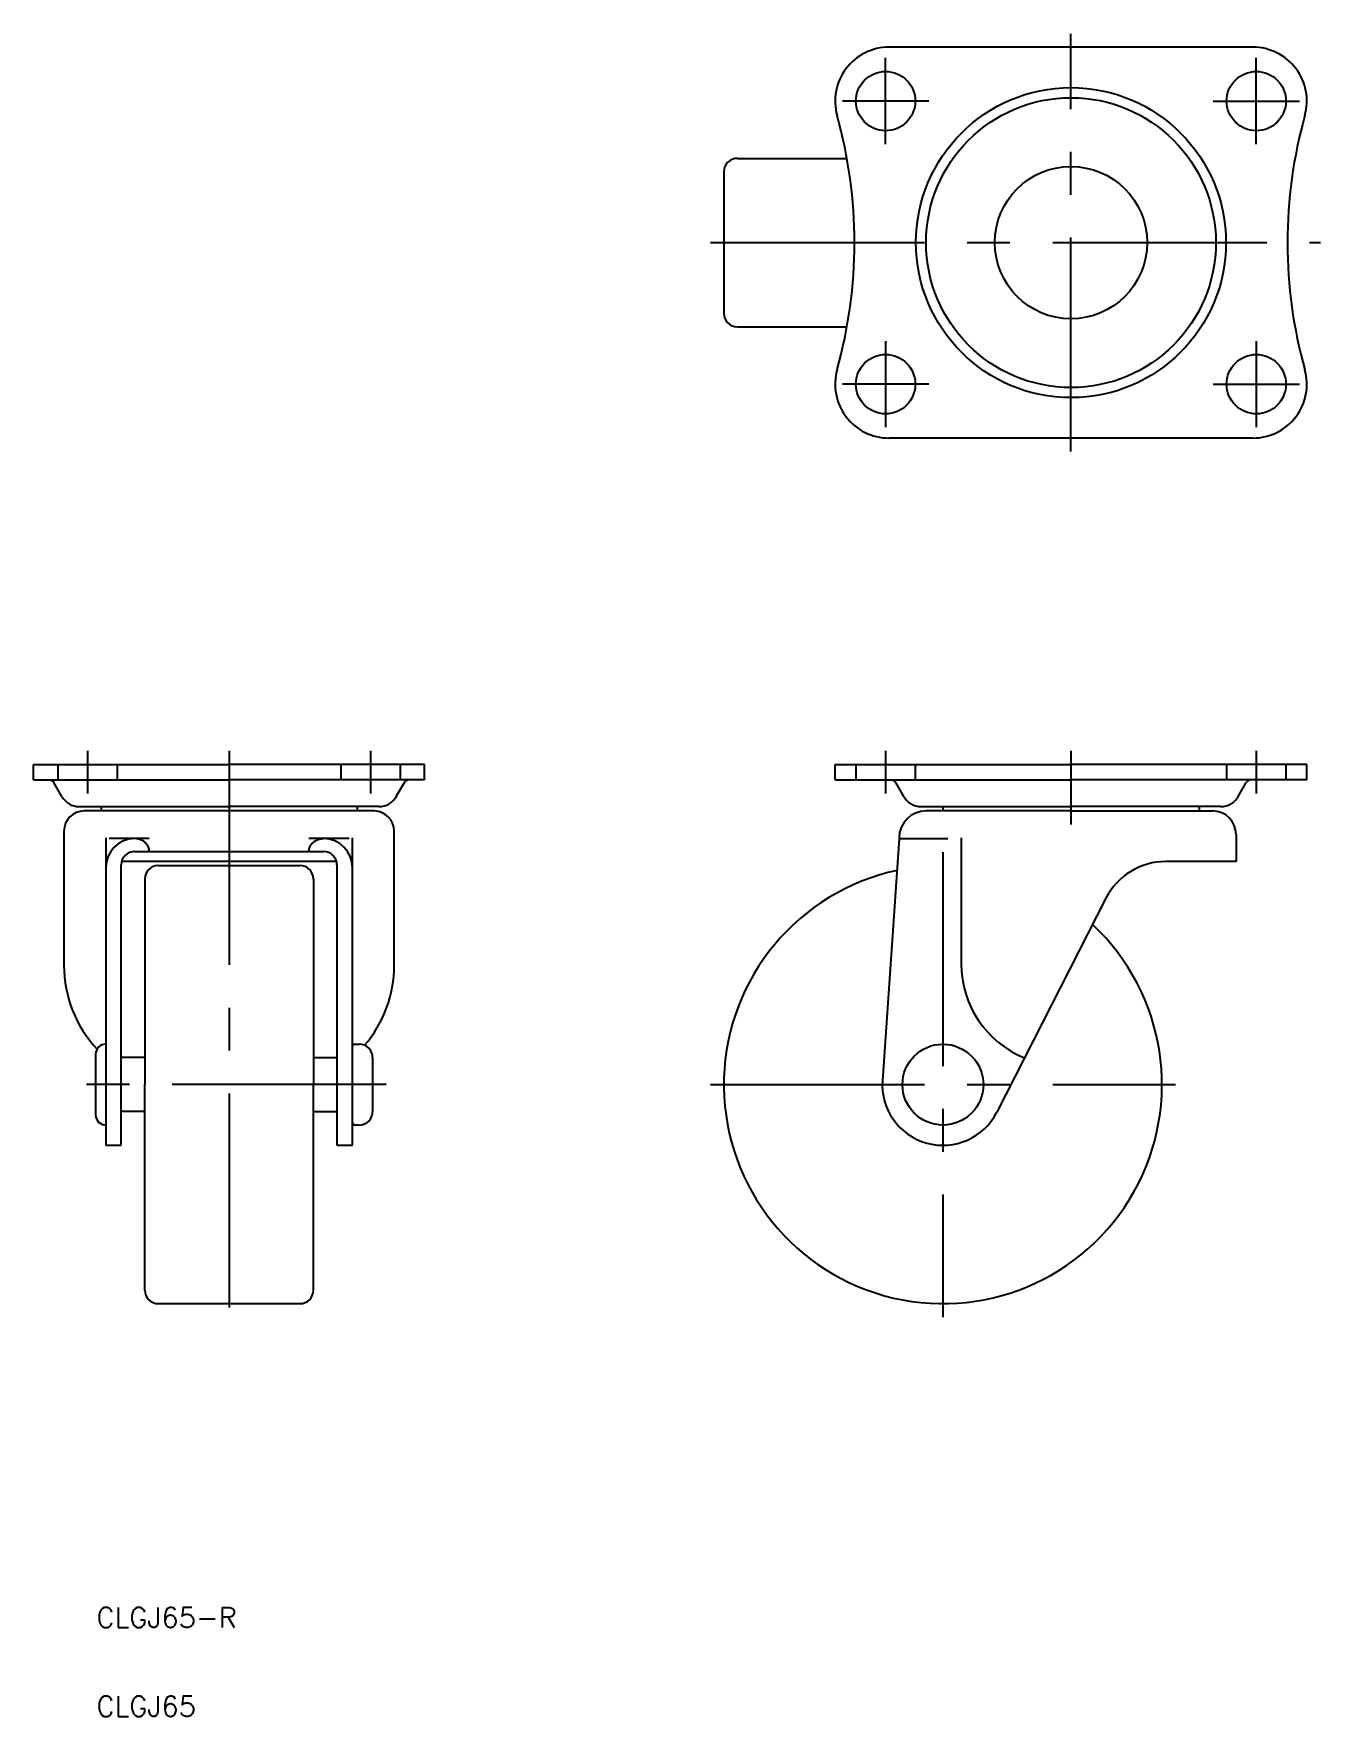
# Model space of a CAD drawing. Extents: x -135 to 56, y -94 to 156.
import ezdxf

# ---------------------------------------------------------------- set-up
doc = ezdxf.new("R2010")
doc.units = 0
doc.linetypes.add('CENTER', pattern=[50.8, 31.75, -6.35, 6.35, -6.35])
doc.linetypes.add('DASHED', pattern=[19.05, 12.7, -6.35])
doc.layers.get('0').update_dxf_attribs({"linetype": 'CONTINUOUS'})
doc.layers.add('CENTER', color=1, linetype='CENTER')
doc.styles.get("Standard").update_dxf_attribs({"font": 'txt.shx', "height": 3, "bigfont": 'bigfont.shx'})

msp = doc.modelspace()

# ---------------------------------------------------------------- linework, layer by layer
at = {"color": 7, "linetype": 'CONTINUOUS'}
for p, q in [((46, 153.92), (-8, 153.92)), ((-30.5, 137.42), (-14.25, 137.42)), ((-32.5, 135.42), (-32.5, 114.42)), ((-30.5, 112.42), (-14.25, 112.42)), ((46, 95.92), (-8, 95.92)), ((-134.91, 47.5), (-105.91, 47.5)), ((-134.91, 45.2), (-134.91, 47.5)), ((-76.91, 47.5), (-105.91, 47.5)), ((-76.91, 45.2), (-76.91, 47.5)), ((-16, 47.5), (19, 47.5)), ((-16, 45.2), (-16, 47.5)), ((54, 47.5), (19, 47.5)), ((54, 45.2), (54, 47.5)), ((-134.91, 45.2), (-105.91, 45.2)), ((-76.91, 45.2), (-105.91, 45.2)), ((-16, 45.2), (19, 45.2)), ((54, 45.2), (19, 45.2)), ((-130.72, 42.74), (-131.91, 44.8)), ((-81.1, 42.74), (-79.91, 44.8)), ((-5.81, 42.74), (-7, 44.8)), ((43.81, 42.74), (45, 44.8)), ((-128.13, 41.25), (-105.91, 41.25)), ((-84.41, 40.6), (-127.41, 40.6)), ((-124.91, 41.25), (-124.91, 40.6)), ((-83.69, 41.25), (-105.91, 41.25)), ((-86.91, 41.25), (-86.91, 40.6)), ((-3.22, 41.25), (19, 41.25)), ((19, 40.6), (-2.5, 40.6)), ((19, 40.6), (-2.5, 40.6)), ((0, 41.25), (0, 40.6)), ((41.22, 41.25), (19, 41.25)), ((19, 40.6), (40, 40.6)), ((38, 41.25), (38, 40.6)), ((-130.41, 37.6), (-130.41, 17.69)), ((-81.41, 17.69), (-81.41, 37.6)), ((-124.21, 36.6), (-124.21, -9)), ((-117.76, 36.5), (-123.71, 36.5)), ((-88.11, 36.5), (-94.06, 36.5)), ((-87.61, -9), (-87.61, 36.6)), ((-6.47, 36.5), (-8.98, 0.63)), ((-6.5, 36.6), (-6.5, 36.07)), ((-6.47, 36.5), (0.74, 36.5)), ((2.71, 36.6), (2.71, 17.9)), ((43.5, 37.1), (43.5, 33.1)), ((-121.91, -9), (-121.91, 32.6)), ((-89.97, 33.1), (-121.85, 33.1)), ((-119.91, 34.6), (-91.91, 34.6)), ((-116.41, 32.5), (-95.41, 32.5)), ((-89.91, 32.6), (-89.91, -9)), ((43.5, 33.1), (33.09, 33.1)), ((-118.41, 30.5), (-118.41, 0)), ((-93.41, 30.5), (-93.41, 0)), ((24.18, 27.64), (8.02, -4.09)), ((-87.21, 6), (-86.61, 6)), ((-125.71, 4.5), (-125.71, -4.5)), ((-118.41, 4), (-121.91, 4)), ((-93.41, 4), (-89.91, 4)), ((-84.61, 4), (-84.61, -4)), ((-118.41, -30.5), (-118.41, 0)), ((-93.41, -30.5), (-93.41, 0)), ((-118.41, -4), (-121.91, -4)), ((-93.41, -4), (-89.91, -4)), ((-86.61, -6), (-87.21, -6)), ((-124.21, -9), (-121.91, -9)), ((-89.91, -9), (-87.61, -9)), ((-116.41, -32.5), (-95.41, -32.5))]:
    msp.add_line(p, q, dxfattribs=at)
at = {"color": 3, "linetype": 'DASHED'}
for p, q in [((-131.31, 47.5), (-131.31, 45.2)), ((-122.51, 47.5), (-122.51, 45.2)), ((-89.31, 47.5), (-89.31, 45.2)), ((-80.51, 47.5), (-80.51, 45.2)), ((-12.9, 47.5), (-12.9, 45.2)), ((-4.1, 47.5), (-4.1, 45.2)), ((42.1, 47.5), (42.1, 45.2)), ((50.9, 47.5), (50.9, 45.2))]:
    msp.add_line(p, q, dxfattribs=at)
at = {"color": 7, "linetype": 'CONTINUOUS'}
for points in [[(-117.76, 34.6, 0), (-117.76, 34.62, 0), (-117.76, 34.65, 0), (-117.76, 34.67, 0), (-117.76, 34.69, 0), (-117.76, 34.72, 0), (-117.77, 34.74, 0), (-117.77, 34.76, 0), (-117.77, 34.79, 0), (-117.77, 34.81, 0), (-117.78, 34.83, 0), (-117.78, 34.86, 0), (-117.78, 34.88, 0), (-117.79, 34.9, 0), (-117.79, 34.93, 0), (-117.8, 34.95, 0), (-117.8, 34.97, 0), (-117.81, 34.99, 0), (-117.81, 35.02, 0), (-117.82, 35.04, 0), (-117.82, 35.06, 0), (-117.83, 35.08, 0), (-117.84, 35.11, 0), (-117.85, 35.13, 0), (-117.85, 35.15, 0), (-117.86, 35.17, 0), (-117.87, 35.2, 0), (-117.88, 35.22, 0), (-117.89, 35.24, 0), (-117.89, 35.26, 0), (-117.9, 35.28, 0), (-117.91, 35.31, 0), (-117.92, 35.33, 0), (-117.93, 35.35, 0), (-117.94, 35.37, 0), (-117.96, 35.39, 0), (-117.97, 35.41, 0), (-117.98, 35.43, 0), (-117.99, 35.45, 0), (-118, 35.48, 0), (-118.01, 35.5, 0), (-118.03, 35.52, 0), (-118.04, 35.54, 0), (-118.05, 35.56, 0), (-118.07, 35.58, 0), (-118.08, 35.6, 0), (-118.09, 35.62, 0), (-118.11, 35.64, 0), (-118.12, 35.66, 0), (-118.14, 35.68, 0), (-118.15, 35.69, 0), (-118.17, 35.71, 0), (-118.18, 35.73, 0), (-118.2, 35.75, 0), (-118.22, 35.77, 0), (-118.23, 35.79, 0), (-118.25, 35.81, 0), (-118.27, 35.82, 0), (-118.28, 35.84, 0), (-118.3, 35.86, 0), (-118.32, 35.88, 0), (-118.34, 35.89, 0), (-118.35, 35.91, 0), (-118.37, 35.93, 0), (-118.39, 35.94, 0), (-118.41, 35.96, 0), (-118.43, 35.98, 0), (-118.45, 35.99, 0), (-118.47, 36.01, 0), (-118.49, 36.02, 0), (-118.51, 36.04, 0), (-118.53, 36.05, 0), (-118.55, 36.07, 0), (-118.57, 36.08, 0), (-118.59, 36.1, 0), (-118.61, 36.11, 0), (-118.63, 36.13, 0), (-118.65, 36.14, 0), (-118.67, 36.15, 0), (-118.69, 36.17, 0), (-118.72, 36.18, 0), (-118.74, 36.19, 0), (-118.76, 36.21, 0), (-118.78, 36.22, 0), (-118.8, 36.23, 0), (-118.83, 36.24, 0), (-118.85, 36.25, 0), (-118.87, 36.26, 0), (-118.9, 36.28, 0), (-118.92, 36.29, 0), (-118.94, 36.3, 0), (-118.97, 36.31, 0), (-118.99, 36.32, 0), (-119.01, 36.33, 0), (-119.04, 36.34, 0), (-119.06, 36.35, 0), (-119.09, 36.36, 0), (-119.11, 36.36, 0), (-119.14, 36.37, 0), (-119.16, 36.38, 0), (-119.19, 36.39, 0), (-119.21, 36.4, 0), (-119.24, 36.4, 0), (-119.26, 36.41, 0), (-119.29, 36.42, 0), (-119.31, 36.43, 0), (-119.34, 36.43, 0), (-119.36, 36.44, 0), (-119.39, 36.44, 0), (-119.41, 36.45, 0), (-119.44, 36.45, 0), (-119.46, 36.46, 0), (-119.49, 36.46, 0), (-119.52, 36.47, 0), (-119.54, 36.47, 0), (-119.57, 36.48, 0), (-119.59, 36.48, 0), (-119.62, 36.48, 0), (-119.65, 36.49, 0), (-119.67, 36.49, 0), (-119.7, 36.49, 0), (-119.73, 36.49, 0), (-119.75, 36.5, 0), (-119.78, 36.5, 0), (-119.8, 36.5, 0), (-119.83, 36.5, 0), (-119.86, 36.5, 0), (-119.88, 36.5, 0), (-119.91, 36.5, 0)], [(-94.06, 34.6, 0), (-94.06, 34.62, 0), (-94.06, 34.65, 0), (-94.06, 34.67, 0), (-94.06, 34.69, 0), (-94.06, 34.72, 0), (-94.05, 34.74, 0), (-94.05, 34.76, 0), (-94.05, 34.79, 0), (-94.05, 34.81, 0), (-94.04, 34.83, 0), (-94.04, 34.86, 0), (-94.04, 34.88, 0), (-94.03, 34.9, 0), (-94.03, 34.93, 0), (-94.02, 34.95, 0), (-94.02, 34.97, 0), (-94.01, 34.99, 0), (-94.01, 35.02, 0), (-94, 35.04, 0), (-94, 35.06, 0), (-93.99, 35.08, 0), (-93.98, 35.11, 0), (-93.98, 35.13, 0), (-93.97, 35.15, 0), (-93.96, 35.17, 0), (-93.95, 35.2, 0), (-93.94, 35.22, 0), (-93.93, 35.24, 0), (-93.93, 35.26, 0), (-93.92, 35.28, 0), (-93.91, 35.31, 0), (-93.9, 35.33, 0), (-93.89, 35.35, 0), (-93.88, 35.37, 0), (-93.86, 35.39, 0), (-93.85, 35.41, 0), (-93.84, 35.43, 0), (-93.83, 35.45, 0), (-93.82, 35.48, 0), (-93.81, 35.5, 0), (-93.79, 35.52, 0), (-93.78, 35.54, 0), (-93.77, 35.56, 0), (-93.75, 35.58, 0), (-93.74, 35.6, 0), (-93.73, 35.62, 0), (-93.71, 35.64, 0), (-93.7, 35.66, 0), (-93.68, 35.68, 0), (-93.67, 35.69, 0), (-93.65, 35.71, 0), (-93.64, 35.73, 0), (-93.62, 35.75, 0), (-93.61, 35.77, 0), (-93.59, 35.79, 0), (-93.57, 35.81, 0), (-93.56, 35.82, 0), (-93.54, 35.84, 0), (-93.52, 35.86, 0), (-93.5, 35.88, 0), (-93.49, 35.89, 0), (-93.47, 35.91, 0), (-93.45, 35.93, 0), (-93.43, 35.94, 0), (-93.41, 35.96, 0), (-93.39, 35.98, 0), (-93.37, 35.99, 0), (-93.35, 36.01, 0), (-93.33, 36.02, 0), (-93.31, 36.04, 0), (-93.29, 36.05, 0), (-93.27, 36.07, 0), (-93.25, 36.08, 0), (-93.23, 36.1, 0), (-93.21, 36.11, 0), (-93.19, 36.13, 0), (-93.17, 36.14, 0), (-93.15, 36.15, 0), (-93.13, 36.17, 0), (-93.1, 36.18, 0), (-93.08, 36.19, 0), (-93.06, 36.21, 0), (-93.04, 36.22, 0), (-93.02, 36.23, 0), (-92.99, 36.24, 0), (-92.97, 36.25, 0), (-92.95, 36.26, 0), (-92.92, 36.28, 0), (-92.9, 36.29, 0), (-92.88, 36.3, 0), (-92.85, 36.31, 0), (-92.83, 36.32, 0), (-92.81, 36.33, 0), (-92.78, 36.34, 0), (-92.76, 36.35, 0), (-92.73, 36.36, 0), (-92.71, 36.36, 0), (-92.68, 36.37, 0), (-92.66, 36.38, 0), (-92.63, 36.39, 0), (-92.61, 36.4, 0), (-92.58, 36.4, 0), (-92.56, 36.41, 0), (-92.53, 36.42, 0), (-92.51, 36.43, 0), (-92.48, 36.43, 0), (-92.46, 36.44, 0), (-92.43, 36.44, 0), (-92.41, 36.45, 0), (-92.38, 36.45, 0), (-92.36, 36.46, 0), (-92.33, 36.46, 0), (-92.3, 36.47, 0), (-92.28, 36.47, 0), (-92.25, 36.48, 0), (-92.23, 36.48, 0), (-92.2, 36.48, 0), (-92.17, 36.49, 0), (-92.15, 36.49, 0), (-92.12, 36.49, 0), (-92.09, 36.49, 0), (-92.07, 36.5, 0), (-92.04, 36.5, 0), (-92.02, 36.5, 0), (-91.99, 36.5, 0), (-91.96, 36.5, 0), (-91.94, 36.5, 0), (-91.91, 36.5, 0)]]:
    msp.add_polyline3d(points, dxfattribs=at)
for centre, radius in [((-8.5, 145.92), 4.4), ((46.5, 145.92), 4.4), ((19, 124.92), 23), ((19, 124.92), 21.5), ((19, 124.92), 11.3), ((-8.5, 103.92), 4.4), ((46.5, 103.92), 4.4), ((0, 0), 6)]:
    msp.add_circle(centre, radius, dxfattribs=at)
for centre, radius, start, end in [((-8, 145.92), 8, 90, 195.6185), ((46, 145.92), 8, 344.3815, 90), ((-83.12, 124.92), 70, 0, 15.6185), ((121.12, 124.92), 70, 164.3815, 180), ((-30.5, 135.42), 2, 90, 180), ((-83.12, 124.92), 70, 344.3815, 0), ((121.12, 124.92), 70, 180, 195.6185), ((-30.5, 114.42), 2, 180, 270), ((-8, 103.92), 8, 164.3815, 270), ((46, 103.92), 8, 270, 15.6185), ((-132.6, 44.4), 0.8, 30, 90), ((-79.22, 44.4), 0.8, 90, 150), ((-7.69, 44.4), 0.8, 30, 90), ((45.69, 44.4), 0.8, 90, 150), ((-128.13, 44.25), 3, 209.7889, 270), ((-83.69, 44.25), 3, 270, 330.2111), ((-3.22, 44.25), 3, 209.7889, 270), ((41.22, 44.25), 3, 270, 330.2111), ((-127.41, 37.6), 3, 90, 180), ((-84.41, 37.6), 3, 0, 90), ((-2.5, 36.6), 4, 90, 180), ((40, 37.1), 3.5, 0, 90), ((-119.91, 32.2), 4.3, 90, 180), ((-91.91, 32.2), 4.3, 0, 90), ((-119.91, 32.6), 2, 90, 180), ((-116.41, 30.5), 2, 90, 180), ((-95.41, 30.5), 2, 0, 90), ((-91.91, 32.6), 2, 0, 90), ((33.09, 23.1), 10, 90, 153), ((0, 0), 32.5, 102.0766, 46.9234), ((-112.24, 17.69), 18.17, 180, 223.1244), ((-99.58, 17.69), 18.17, 319.2847, 0), ((17.71, 17.9), 15, 180, 248.1505), ((-124.21, 4.5), 1.5, 90, 180), ((-87.21, 5.6), 0.4, 90, 180), ((-86.61, 4), 2, 0, 90), ((0, 0), 9, 176, 333), ((-124.21, -4.5), 1.5, 180, 270), ((-86.61, -4), 2, 270, 0), ((-87.21, -5.6), 0.4, 180, 270), ((-116.41, -30.5), 2, 180, 270), ((-95.41, -30.5), 2, 270, 0)]:
    msp.add_arc(centre, radius, start, end, dxfattribs=at)
at = {"layer": 'CENTER', "color": 1, "linetype": 'CENTER'}
for p, q in [((19, 93.92), (19, 155.92)), ((-8.5, 139.52), (-8.5, 152.32)), ((46.5, 139.52), (46.5, 152.32)), ((-2.1, 145.92), (-14.9, 145.92)), ((40.1, 145.92), (52.9, 145.92)), ((-34.5, 124.92), (56, 124.92)), ((-8.5, 110.32), (-8.5, 97.52)), ((46.5, 110.32), (46.5, 97.52)), ((-2.1, 103.92), (-14.9, 103.92)), ((40.1, 103.92), (52.9, 103.92)), ((-126.91, 49.5), (-126.91, 43.2)), ((-105.91, 49.5), (-105.91, -34.5)), ((-84.91, 49.5), (-84.91, 43.2)), ((-8.5, 49.5), (-8.5, 43.2)), ((19, 49.5), (19, 38.6)), ((46.5, 49.5), (46.5, 43.2)), ((0, 34.5), (0, -34.5)), ((-82.61, 0), (-127.71, 0)), ((-34.5, 0), (34.5, 0))]:
    msp.add_line(p, q, dxfattribs=at)

# ---------------------------------------------------------------- texts
at = {"color": 7, "linetype": 'CONTINUOUS'}
for s, p in [('CLGJ65-R', (-125.6, -80.56)), ('CLGJ65', (-125.6, -93.73))]:
    msp.add_text(s, height=3, dxfattribs=at).set_placement(p)

doc.saveas('drawing.dxf')
